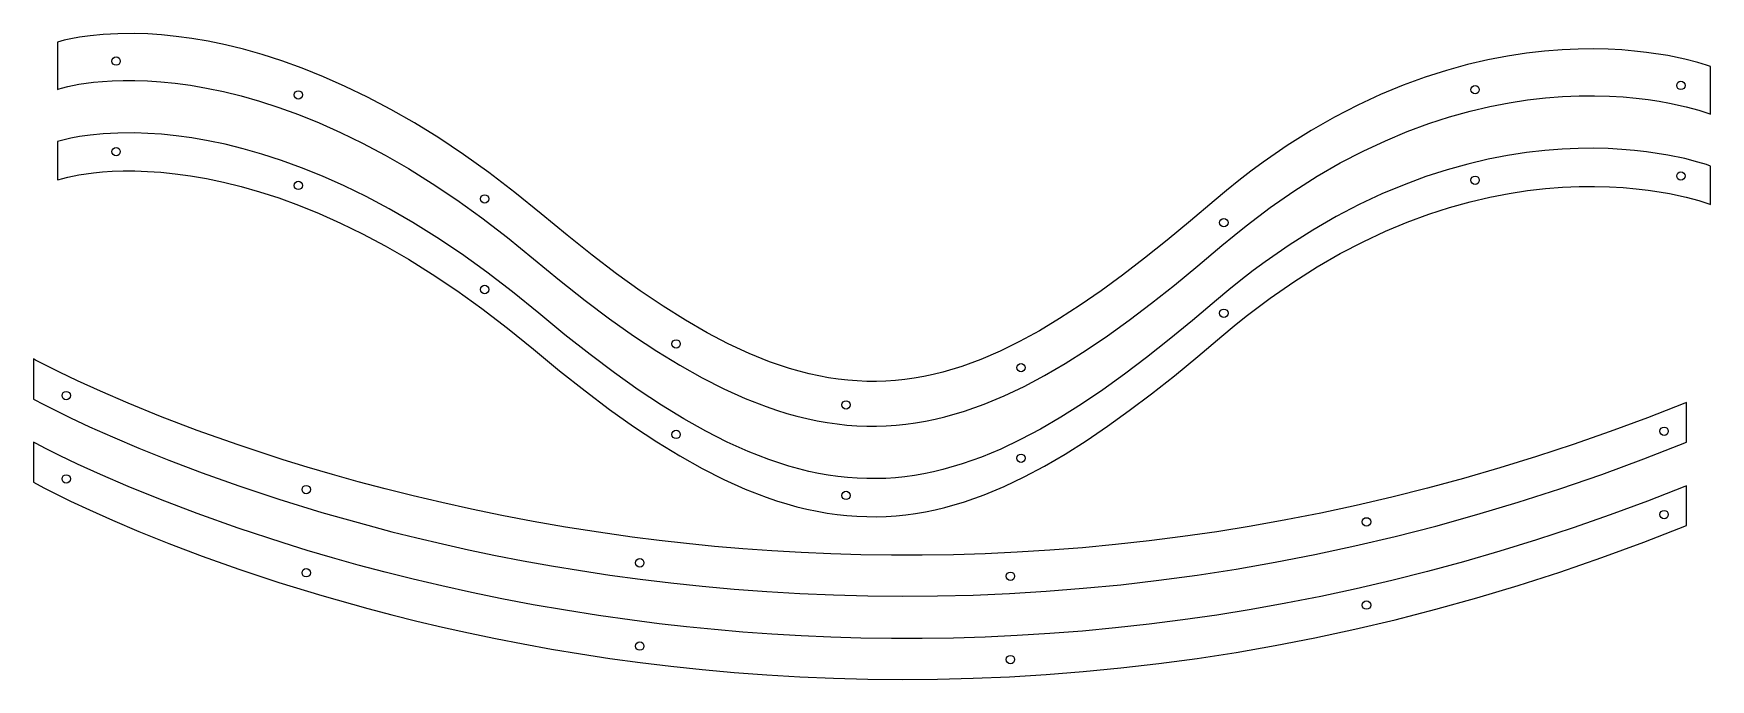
# Model space of a CAD drawing. Extents: x 123 to 1748, y 0 to 650.
# Drawn here: x 123 to 924, y 67 to 375 of the extents above; entities that cross this region are included whole.
import ezdxf

# ---------------------------------------------------------------- set-up
doc = ezdxf.new("R2010")
doc.units = 0

msp = doc.modelspace()

# ---------------------------------------------------------------- linework, layer by layer
at = {"layer": 'Calque 1'}
for p, q in [((137.478745, 372.168737), (134.3519, 371.30669)), ((134.3519, 371.30669), (134.352, 348.707)), ((140.619491, 372.87023), (137.478745, 372.168737)), ((144.783138, 373.62879), (140.619491, 372.87023)), ((149.948198, 374.351981), (144.783138, 373.62879)), ((156.093186, 374.94737), (149.948198, 374.351981)), ((163.196615, 375.322521), (156.093186, 374.94737)), ((171.237, 375.385), (163.196615, 375.322521)), ((171.2372, 375.38457), (171.237, 375.385)), ((177.42688, 375.18884), (171.2372, 375.38457)), ((184.039288, 374.754915), (177.42688, 375.18884)), ((191.063652, 374.049805), (184.039288, 374.754915)), ((198.4892, 373.04052), (191.063652, 374.049805)), ((206.319777, 371.69503), (198.4892, 373.04052)), ((214.557685, 369.981729), (206.319777, 371.69503)), ((223.19006, 367.868277), (214.557685, 369.981729)), ((160.31933, 362.2385), (160.476429, 363.017209)), ((160.476581, 361.459948), (160.31933, 362.2385)), ((160.476429, 363.017209), (160.905119, 363.653105)), ((160.905306, 360.824223), (160.476581, 361.459948)), ((160.905119, 363.653105), (161.541017, 364.081798)), ((161.541146, 360.395666), (160.905306, 360.824223)), ((161.541017, 364.081798), (162.31974, 364.2389)), ((162.31974, 364.2389), (163.098287, 364.081649)), ((162.31974, 364.2389), (162.31974, 364.2389)), ((163.733821, 360.82441), (163.098157, 360.395817)), ((163.098287, 364.081649), (163.734012, 363.652925)), ((164.162413, 361.460077), (163.733821, 360.82441)), ((163.734012, 363.652925), (164.162569, 363.017088)), ((164.31961, 362.2385), (164.162413, 361.460077)), ((164.162569, 363.017088), (164.31961, 362.2385)), ((232.204041, 365.322339), (223.19006, 367.868277)), ((241.586765, 362.311576), (232.204041, 365.322339)), ((251.32537, 358.803652), (241.586765, 362.311576)), ((817.905339, 362.824886), (808.196962, 360.563056)), ((827.307122, 364.63078), (817.905339, 362.824886)), ((836.381139, 366.015865), (827.307122, 364.63078)), ((845.106222, 367.015269), (836.381139, 366.015865)), ((853.4612, 367.66412), (845.106222, 367.015269)), ((861.153846, 367.992748), (853.4612, 367.66412)), ((868.480486, 368.063701), (861.153846, 367.992748)), ((875.426351, 367.908403), (868.480486, 368.063701)), ((881.976673, 367.558281), (875.426351, 367.908403)), ((888.116681, 367.044757), (881.976673, 367.558281)), ((893.831605, 366.399258), (888.116681, 367.044757)), ((903.927127, 364.838029), (893.831605, 366.399258)), ((912.145084, 363.125991), (903.927127, 364.838029)), ((918.367318, 361.514542), (912.145084, 363.125991)), ((922.475676, 360.25508), (918.367318, 361.514542)), ((155.784422, 352.53938), (160.487778, 352.842446)), ((160.487778, 352.842446), (165.642009, 353.009591)), ((162.31974, 360.23862), (161.541146, 360.395666)), ((163.098157, 360.395817), (162.31974, 360.23862)), ((165.642009, 353.009591), (171.238686, 353.008822)), ((171.238686, 353.008822), (177.269379, 352.808145)), ((177.269379, 352.808145), (183.72566, 352.375568)), ((261.406994, 354.766229), (251.32537, 358.803652)), ((271.818775, 350.16697), (261.406994, 354.766229)), ((787.945103, 354.531073), (777.443962, 350.690665)), ((798.20316, 357.810161), (787.945103, 354.531073)), ((808.196962, 360.563056), (798.20316, 357.810161)), ((924.352, 359.599), (922.475676, 360.25508)), ((924.3515, 336.95108), (924.352, 359.599)), ((134.352, 348.707), (135.13437, 348.97417)), ((135.13437, 348.97417), (136.193461, 349.299531)), ((136.193461, 349.299531), (139.325779, 350.104983)), ((139.325779, 350.104983), (144.463893, 351.134582)), ((144.463893, 351.134582), (151.54037, 352.132385)), ((151.54037, 352.132385), (155.784422, 352.53938)), ((183.72566, 352.375568), (190.5991, 351.679097)), ((190.5991, 351.679097), (197.88127, 350.68674)), ((197.88127, 350.68674), (205.561265, 349.365511)), ((205.561265, 349.365511), (213.627341, 347.682055)), ((213.627341, 347.682055), (222.07009, 345.603738)), ((222.07009, 345.603738), (230.880103, 343.097923)), ((247.41359, 346.07516), (247.570789, 346.853707)), ((247.570789, 345.296608), (247.41359, 346.07516)), ((247.570789, 346.853707), (247.999475, 347.489432)), ((247.999475, 344.660882), (247.570789, 345.296608)), ((247.999475, 347.489432), (248.635281, 347.917989)), ((248.635281, 344.232326), (247.999475, 344.660882)), ((248.635281, 347.917989), (249.41384, 348.07503)), ((249.41384, 348.07503), (250.192353, 347.917837)), ((249.41384, 348.07503), (249.41384, 348.07503)), ((250.192353, 347.917837), (250.828066, 347.489245)), ((250.828066, 344.66107), (250.192353, 344.232477)), ((250.828066, 347.489245), (251.256662, 346.853578)), ((251.256662, 345.296738), (250.828066, 344.66107)), ((251.256662, 346.853578), (251.41382, 346.07516)), ((251.41382, 346.07516), (251.256662, 345.296738)), ((282.54785, 344.973537), (271.818775, 350.16697)), ((293.581358, 339.153594), (282.54785, 344.973537)), ((766.720907, 346.253809), (755.797107, 341.185376)), ((777.443962, 350.690665), (766.720907, 346.253809)), ((809.83386, 348.57269), (809.991018, 349.351111)), ((809.990904, 347.794093), (809.83386, 348.57269)), ((810.419512, 347.158249), (809.990904, 347.794093)), ((809.991018, 349.351111), (810.419614, 349.986784)), ((811.055289, 346.729522), (810.419512, 347.158249)), ((810.419614, 349.986784), (811.055327, 350.41538)), ((811.83384, 346.57228), (811.055289, 346.729522)), ((811.055327, 350.41538), (811.83384, 350.57257)), ((811.83384, 350.57257), (812.612202, 350.415371)), ((811.83384, 350.57257), (811.83384, 350.57257)), ((812.612312, 346.729531), (811.83384, 346.57228)), ((812.612202, 350.415371), (813.247839, 349.986776)), ((813.247936, 347.158256), (812.612312, 346.729531)), ((813.247839, 349.986776), (813.676406, 349.351108)), ((813.676442, 347.794096), (813.247936, 347.158256)), ((813.676406, 349.351108), (813.83356, 348.57269)), ((813.83356, 348.57269), (813.676442, 347.794096)), ((845.50008, 344.633672), (853.69827, 345.27044)), ((853.69827, 345.27044), (861.532649, 345.599252)), ((861.532649, 345.599252), (868.984046, 345.655186)), ((868.984046, 345.655186), (876.035564, 345.472968)), ((876.035564, 345.472968), (882.670304, 345.087323)), ((882.670304, 345.087323), (888.87137, 344.532975)), ((908.24502, 350.61493), (908.402174, 351.393347)), ((908.402174, 349.836507), (908.24502, 350.61493)), ((908.402174, 351.393347), (908.830741, 352.029011)), ((908.830741, 349.20084), (908.402174, 349.836507)), ((908.830741, 352.029011), (909.466377, 352.457603)), ((909.466378, 348.772247), (908.830741, 349.20084)), ((909.466377, 352.457603), (910.24474, 352.6148)), ((910.24474, 348.61505), (909.466378, 348.772247)), ((910.24474, 352.6148), (911.023253, 352.457603)), ((910.24474, 352.6148), (910.24474, 352.6148)), ((911.023254, 348.772247), (910.24474, 348.61505)), ((911.023253, 352.457603), (911.658966, 352.029011)), ((911.658967, 349.20084), (911.023254, 348.772247)), ((911.658966, 352.029011), (912.087562, 351.393347)), ((912.087562, 349.836507), (911.658967, 349.20084)), ((912.087562, 351.393347), (912.24472, 350.61493)), ((912.24472, 350.61493), (912.087562, 349.836507)), ((230.880103, 343.097923), (240.047972, 340.131975)), ((240.047972, 340.131975), (249.564289, 336.673258)), ((249.41384, 344.07528), (248.635281, 344.232326)), ((250.192353, 344.232477), (249.41384, 344.07528)), ((249.564289, 336.673258), (259.419645, 332.689137)), ((304.906436, 332.674803), (293.581358, 339.153594)), ((755.797107, 341.185376), (744.693733, 335.45024)), ((799.68709, 335.592376), (809.434857, 338.299272)), ((809.434857, 338.299272), (818.90737, 340.521557)), ((818.90737, 340.521557), (828.087299, 342.294523)), ((828.087299, 342.294523), (836.957312, 343.653464)), ((836.957312, 343.653464), (845.50008, 344.633672)), ((888.87137, 344.532975), (894.621864, 343.844651)), ((894.621864, 343.844651), (899.904888, 343.057074)), ((899.904888, 343.057074), (904.703545, 342.204971)), ((904.703545, 342.204971), (912.780166, 340.446085)), ((912.780166, 340.446085), (918.716548, 338.845794)), ((918.716548, 338.845794), (923.62787, 337.2322)), ((923.62787, 337.2322), (924.3515, 336.95108)), ((259.419645, 332.689137), (269.604632, 328.146975)), ((316.510222, 325.504826), (304.906436, 332.674803)), ((733.431955, 329.013271), (722.032942, 321.839343)), ((744.693733, 335.45024), (733.431955, 329.013271)), ((779.43512, 328.583578), (789.681401, 332.365575)), ((789.681401, 332.365575), (799.68709, 335.592376)), ((137.478745, 324.675732), (134.3519, 323.81369)), ((134.3519, 323.81369), (134.352, 305.447)), ((140.619491, 325.377223), (137.478745, 324.675732)), ((144.783138, 326.135783), (140.619491, 325.377223)), ((149.948198, 326.858974), (144.783138, 326.135783)), ((156.093186, 327.454364), (149.948198, 326.858974)), ((163.196615, 327.829518), (156.093186, 327.454364)), ((160.905119, 320.39344), (161.541017, 320.822137)), ((161.541017, 320.822137), (162.31974, 320.97924)), ((162.31974, 320.97924), (163.098287, 320.821989)), ((162.31974, 320.97924), (162.31974, 320.97924)), ((163.098287, 320.821989), (163.734012, 320.393264)), ((171.237, 327.892), (163.196615, 327.829518)), ((171.2372, 327.89158), (171.237, 327.892)), ((177.42688, 327.69585), (171.2372, 327.89158)), ((184.039288, 327.261925), (177.42688, 327.69585)), ((191.063652, 326.556815), (184.039288, 327.261925)), ((198.4892, 325.54753), (191.063652, 326.556815)), ((206.30806, 324.202042), (198.4892, 325.54753)), ((214.512511, 322.488743), (206.30806, 324.202042)), ((223.092794, 320.375296), (214.512511, 322.488743)), ((269.604632, 328.146975), (280.109843, 323.014137)), ((280.109843, 323.014137), (290.925869, 317.257987)), ((328.379853, 317.611327), (316.510222, 325.504826)), ((722.032942, 321.839343), (710.517865, 313.893327)), ((758.290106, 319.212818), (768.965578, 324.211089)), ((768.965578, 324.211089), (779.43512, 328.583578)), ((160.31933, 318.97883), (160.476429, 319.757541)), ((160.476581, 318.200278), (160.31933, 318.97883)), ((160.476429, 319.757541), (160.905119, 320.39344)), ((160.905306, 317.564552), (160.476581, 318.200278)), ((161.541146, 317.135996), (160.905306, 317.564552)), ((162.31974, 316.97895), (161.541146, 317.135996)), ((163.098157, 317.136147), (162.31974, 316.97895)), ((163.733821, 317.56474), (163.098157, 317.136147)), ((164.162413, 318.200408), (163.733821, 317.56474)), ((163.734012, 320.393264), (164.162569, 319.757424)), ((164.31961, 318.97883), (164.162413, 318.200408)), ((164.162569, 319.757424), (164.31961, 318.97883)), ((232.03915, 317.829363), (223.092794, 320.375296)), ((241.341822, 314.818606), (232.03915, 317.829363)), ((250.991052, 311.310688), (241.341822, 314.818606)), ((290.925869, 317.257987), (302.043301, 310.84589)), ((340.502468, 308.961968), (328.379853, 317.611327)), ((710.517865, 313.893327), (704.723419, 309.619808)), ((736.390695, 307.197754), (747.426035, 313.55347)), ((747.426035, 313.55347), (758.290106, 319.212818)), ((808.442549, 313.070066), (798.538181, 310.317171)), ((818.070792, 315.331896), (808.442549, 313.070066)), ((827.404845, 317.13779), (818.070792, 315.331896)), ((836.426641, 318.522875), (827.404845, 317.13779)), ((845.118115, 319.522279), (836.426641, 318.522875)), ((853.4612, 320.17113), (845.118115, 319.522279)), ((861.153846, 320.499756), (853.4612, 320.17113)), ((868.480486, 320.570707), (861.153846, 320.499756)), ((875.426351, 320.415409), (868.480486, 320.570707)), ((881.976673, 320.065285), (875.426351, 320.415409)), ((888.116681, 319.551761), (881.976673, 320.065285)), ((893.831605, 318.90626), (888.116681, 319.551761)), ((903.927127, 317.34503), (893.831605, 318.90626)), ((912.145084, 315.632992), (903.927127, 317.34503)), ((918.367318, 314.021542), (912.145084, 315.632992)), ((922.475676, 312.76208), (918.367318, 314.021542)), ((924.352, 312.106), (922.475676, 312.76208)), ((134.352, 305.447), (135.13437, 305.71418)), ((135.13437, 305.71418), (136.193461, 306.039541)), ((136.193461, 306.039541), (139.325779, 306.844993)), ((139.325779, 306.844993), (144.463893, 307.874592)), ((144.463893, 307.874592), (151.54037, 308.872394)), ((151.54037, 308.872394), (155.784422, 309.279388)), ((155.784422, 309.279388), (160.487778, 309.582454)), ((160.487778, 309.582454), (165.642009, 309.749598)), ((165.642009, 309.749598), (171.238686, 309.748828)), ((171.238686, 309.748828), (177.269379, 309.54815)), ((177.269379, 309.54815), (183.72566, 309.115571)), ((183.72566, 309.115571), (190.5991, 308.419099)), ((190.5991, 308.419099), (197.88127, 307.42674)), ((197.88127, 307.42674), (205.561265, 306.105509)), ((205.561265, 306.105509), (213.627341, 304.422051)), ((247.999475, 304.229767), (248.635281, 304.658324)), ((248.635281, 304.658324), (249.41384, 304.81537)), ((249.41384, 304.81537), (250.192353, 304.658173)), ((249.41384, 304.81537), (249.41384, 304.81537)), ((250.192353, 304.658173), (250.828066, 304.22958)), ((260.97708, 307.273271), (250.991052, 311.310688)), ((271.29015, 302.674017), (260.97708, 307.273271)), ((302.043301, 310.84589), (313.452731, 303.745209)), ((352.865205, 299.524411), (340.502468, 308.961968)), ((698.907895, 305.140095), (693.07394, 300.449796)), ((704.723419, 309.619808), (698.907895, 305.140095)), ((725.201418, 300.110376), (736.390695, 307.197754)), ((788.375756, 307.038083), (777.973337, 303.197675)), ((798.538181, 310.317171), (788.375756, 307.038083)), ((809.83386, 305.31302), (809.991018, 306.091447)), ((809.990904, 304.534423), (809.83386, 305.31302)), ((809.991018, 306.091447), (810.419614, 306.727121)), ((810.419614, 306.727121), (811.055327, 307.155715)), ((811.055327, 307.155715), (811.83384, 307.3129)), ((811.83384, 307.3129), (812.612202, 307.155703)), ((811.83384, 307.3129), (811.83384, 307.3129)), ((812.612202, 307.155703), (813.247839, 306.72711)), ((813.247839, 306.72711), (813.676406, 306.091443)), ((813.676406, 306.091443), (813.83356, 305.31302)), ((813.83356, 305.31302), (813.676442, 304.534426)), ((908.24502, 307.35526), (908.402174, 308.133678)), ((908.402174, 306.576837), (908.24502, 307.35526)), ((908.402174, 308.133678), (908.830741, 308.769346)), ((908.830741, 305.94117), (908.402174, 306.576837)), ((908.830741, 308.769346), (909.466377, 309.197941)), ((909.466378, 305.512577), (908.830741, 305.94117)), ((909.466377, 309.197941), (910.24474, 309.35514)), ((910.24474, 305.35538), (909.466378, 305.512577)), ((910.24474, 309.35514), (911.023253, 309.197941)), ((910.24474, 309.35514), (910.24474, 309.35514)), ((911.023254, 305.512577), (910.24474, 305.35538)), ((911.023253, 309.197941), (911.658966, 308.769346)), ((911.658967, 305.94117), (911.023254, 305.512577)), ((911.658966, 308.769346), (912.087562, 308.133678)), ((912.087562, 306.576837), (911.658967, 305.94117)), ((912.087562, 308.133678), (912.24472, 307.35526)), ((912.24472, 307.35526), (912.087562, 306.576837)), ((924.3515, 293.69114), (924.352, 312.106)), ((213.627341, 304.422051), (222.07009, 302.343729)), ((222.07009, 302.343729), (230.880103, 299.837909)), ((230.880103, 299.837909), (240.047972, 296.871955)), ((240.047972, 296.871955), (249.564289, 293.413232)), ((247.41359, 302.81549), (247.570789, 303.594042)), ((247.570789, 302.036938), (247.41359, 302.81549)), ((247.570789, 303.594042), (247.999475, 304.229767)), ((247.999475, 301.401213), (247.570789, 302.036938)), ((248.635281, 300.972656), (247.999475, 301.401213)), ((249.41384, 300.81561), (248.635281, 300.972656)), ((250.192353, 300.972807), (249.41384, 300.81561)), ((250.828066, 301.4014), (250.192353, 300.972807)), ((250.828066, 304.22958), (251.256662, 303.593913)), ((251.256662, 302.037067), (250.828066, 301.4014)), ((251.256662, 303.593913), (251.41382, 302.81549)), ((251.41382, 302.81549), (251.256662, 302.037067)), ((281.920503, 297.480589), (271.29015, 302.674017)), ((292.85838, 291.660648), (281.920503, 297.480589)), ((313.452731, 303.745209), (325.144751, 295.92331)), ((336.47566, 296.37745), (336.632855, 297.155872)), ((336.632855, 297.155872), (337.061511, 297.79154)), ((337.061511, 297.79154), (337.697237, 298.220132)), ((337.697237, 298.220132), (338.47564, 298.37733)), ((338.47564, 298.37733), (339.254199, 298.220284)), ((338.47564, 298.37733), (338.47564, 298.37733)), ((339.254199, 298.220284), (339.890034, 297.791727)), ((339.890034, 297.791727), (340.318799, 297.156002)), ((340.318799, 297.156002), (340.47615, 296.37745)), ((365.4552, 289.26632), (352.865205, 299.524411)), ((693.07394, 300.449796), (687.2242, 295.54452)), ((713.875534, 292.256043), (725.201418, 300.110376)), ((767.348993, 298.760819), (756.520789, 293.692386)), ((777.973337, 303.197675), (767.348993, 298.760819)), ((809.434857, 295.039305), (818.90737, 297.261599)), ((810.419512, 303.89858), (809.990904, 304.534423)), ((811.055289, 303.469857), (810.419512, 303.89858)), ((811.83384, 303.31262), (811.055289, 303.469857)), ((812.612312, 303.469865), (811.83384, 303.31262)), ((813.247936, 303.898587), (812.612312, 303.469865)), ((813.676442, 304.534426), (813.247936, 303.898587)), ((818.90737, 297.261599), (828.087299, 299.034577)), ((828.087299, 299.034577), (836.957312, 300.393531)), ((836.957312, 300.393531), (845.50008, 301.373754)), ((845.50008, 301.373754), (853.69827, 302.01054)), ((853.69827, 302.01054), (861.532649, 302.33935)), ((861.532649, 302.33935), (868.984046, 302.395282)), ((868.984046, 302.395282), (876.035564, 302.213061)), ((876.035564, 302.213061), (882.670304, 301.827412)), ((882.670304, 301.827412), (888.87137, 301.273061)), ((888.87137, 301.273061), (894.621864, 300.584734)), ((894.621864, 300.584734), (899.904888, 299.797154)), ((899.904888, 299.797154), (904.703545, 298.945047)), ((904.703545, 298.945047), (912.780166, 297.186155)), ((912.780166, 297.186155), (918.716548, 295.585859)), ((249.564289, 293.413232), (259.419645, 289.429105)), ((259.419645, 289.429105), (269.604632, 284.886937)), ((304.094023, 285.181857), (292.85838, 291.660648)), ((325.144751, 295.92331), (337.109953, 287.347556)), ((336.632965, 295.599033), (336.47566, 296.37745)), ((337.061609, 294.963369), (336.632965, 295.599033)), ((337.697274, 294.534777), (337.061609, 294.963369)), ((338.47564, 294.37758), (337.697274, 294.534777)), ((339.254235, 294.534625), (338.47564, 294.37758)), ((339.890131, 294.963181), (339.254235, 294.534625)), ((340.318909, 295.598904), (339.890131, 294.963181)), ((340.47615, 296.37745), (340.318909, 295.598904)), ((377.869018, 279.011698), (365.4552, 289.26632)), ((687.2242, 295.54452), (675.769048, 285.849309)), ((702.430374, 283.599462), (713.875534, 292.256043)), ((756.520789, 293.692386), (745.50679, 287.95725)), ((779.43512, 285.32359), (789.681401, 289.105593)), ((789.681401, 289.105593), (799.68709, 292.332401)), ((799.68709, 292.332401), (809.434857, 295.039305)), ((918.716548, 295.585859), (923.62787, 293.97226)), ((923.62787, 293.97226), (924.3515, 293.69114)), ((269.604632, 284.886937), (280.109843, 279.754096)), ((315.617675, 278.011878), (304.094023, 285.181857)), ((337.109953, 287.347556), (349.338929, 277.985311)), ((675.769048, 285.849309), (664.6533, 276.689085)), ((689.77166, 285.06035), (689.928818, 285.838768)), ((689.928709, 284.281756), (689.77166, 285.06035)), ((690.357316, 283.645916), (689.928709, 284.281756)), ((689.928818, 285.838768), (690.357414, 286.474436)), ((690.993091, 283.217191), (690.357316, 283.645916)), ((690.357414, 286.474436), (690.993127, 286.903031)), ((691.77164, 283.05994), (690.993091, 283.217191)), ((690.993127, 286.903031), (691.77164, 287.06023)), ((691.77164, 287.06023), (692.550199, 286.903184)), ((691.77164, 287.06023), (691.77164, 287.06023)), ((692.550309, 283.217039), (691.77164, 283.05994)), ((692.550199, 286.903184), (693.186005, 286.474627)), ((693.186103, 283.645729), (692.550309, 283.217039)), ((693.186005, 286.474627), (693.614691, 285.838902)), ((693.614728, 284.281627), (693.186103, 283.645729)), ((693.614691, 285.838902), (693.77189, 285.06035)), ((693.77189, 285.06035), (693.614728, 284.281627)), ((696.668482, 278.959299), (702.430374, 283.599462)), ((734.325064, 281.520281), (722.993676, 274.346353)), ((745.50679, 287.95725), (734.325064, 281.520281)), ((758.290106, 275.952823), (768.965578, 280.951098)), ((768.965578, 280.951098), (779.43512, 285.32359)), ((280.109843, 279.754096), (290.925869, 273.997943)), ((290.925869, 273.997943), (302.043301, 267.585846)), ((327.419577, 270.118374), (315.617675, 278.011878)), ((349.338929, 277.985311), (361.82227, 267.80394)), ((389.879254, 269.477295), (377.869018, 279.011698)), ((664.6533, 276.689085), (653.8512, 268.072296)), ((679.371425, 264.382789), (690.88327, 274.10534)), ((690.88327, 274.10534), (696.668482, 278.959299)), ((722.993676, 274.346353), (711.530692, 266.400337)), ((747.426035, 270.293474), (758.290106, 275.952823)), ((302.043301, 267.585846), (313.452731, 260.485167)), ((339.48997, 261.469006), (327.419577, 270.118374)), ((361.82227, 267.80394), (374.313821, 257.50701)), ((401.511982, 260.659062), (389.879254, 269.477295)), ((653.8512, 268.072296), (643.336997, 260.00739)), ((711.530692, 266.400337), (705.755497, 262.126818)), ((736.390695, 263.937756), (747.426035, 270.293474)), ((313.452731, 260.485167), (325.144751, 252.663273)), ((351.819097, 252.031438), (339.48997, 261.469006)), ((374.313821, 257.50701), (386.438899, 247.942507)), ((412.793278, 252.552948), (401.511982, 260.659062)), ((643.336997, 260.00739), (633.084936, 252.502817)), ((668.165162, 255.206281), (679.371425, 264.382789)), ((699.954178, 257.647105), (694.128993, 252.956806)), ((705.755497, 262.126818), (699.954178, 257.647105)), ((713.875534, 248.996043), (725.201418, 256.850376)), ((725.201418, 256.850376), (736.390695, 263.937756)), ((325.144751, 252.663273), (337.109953, 244.087527)), ((336.47566, 253.1178), (336.632855, 253.896217)), ((336.632965, 252.339378), (336.47566, 253.1178)), ((336.632855, 253.896217), (337.061511, 254.531881)), ((337.061609, 251.70371), (336.632965, 252.339378)), ((337.061511, 254.531881), (337.697237, 254.960473)), ((337.697274, 251.275118), (337.061609, 251.70371)), ((337.697237, 254.960473), (338.47564, 255.11767)), ((338.47564, 251.11792), (337.697274, 251.275118)), ((338.47564, 255.11767), (339.254199, 254.960625)), ((338.47564, 255.11767), (338.47564, 255.11767)), ((339.254235, 251.274966), (338.47564, 251.11792)), ((339.254199, 254.960625), (339.890034, 254.532069)), ((339.890131, 251.703523), (339.254235, 251.274966)), ((339.890034, 254.532069), (340.318799, 253.896346)), ((340.318909, 252.339248), (339.890131, 251.703523)), ((340.318799, 253.896346), (340.47615, 253.1178)), ((340.47615, 253.1178), (340.318909, 252.339248)), ((364.3972, 241.77333), (351.819097, 252.031438)), ((423.749216, 245.154904), (412.793278, 252.552948)), ((633.084936, 252.502817), (623.069264, 245.567026)), ((657.241417, 246.582859), (668.165162, 255.206281)), ((694.128993, 252.956806), (688.2822, 248.05153)), ((702.430374, 240.339462), (713.875534, 248.996043)), ((337.109953, 244.087527), (349.338929, 234.725294)), ((376.82285, 231.530593), (364.3972, 241.77333)), ((386.438899, 247.942507), (398.220249, 239.105197)), ((434.40587, 238.46088), (423.749216, 245.154904)), ((623.069264, 245.567026), (613.264229, 239.208465)), ((646.577125, 238.519564), (657.241417, 246.582859)), ((688.2822, 248.05153), (676.815156, 238.368206)), ((689.77166, 241.8007), (689.928818, 242.579117)), ((689.928709, 241.022106), (689.77166, 241.8007)), ((690.357316, 240.386266), (689.928709, 241.022106)), ((689.928818, 242.579117), (690.357414, 243.214781)), ((690.357414, 243.214781), (690.993127, 243.643373)), ((690.993127, 243.643373), (691.77164, 243.80057)), ((691.77164, 243.80057), (692.550199, 243.643525)), ((691.77164, 243.80057), (691.77164, 243.80057)), ((692.550199, 243.643525), (693.186005, 243.214969)), ((693.186005, 243.214969), (693.614691, 242.579246)), ((693.614728, 241.021977), (693.186103, 240.386079)), ((693.614691, 242.579246), (693.77189, 241.8007)), ((693.77189, 241.8007), (693.614728, 241.021977)), ((349.338929, 234.725294), (361.82227, 224.54394)), ((398.220249, 239.105197), (409.680615, 230.989846)), ((444.789315, 232.466826), (434.40587, 238.46088)), ((454.925625, 227.168694), (444.789315, 232.466826)), ((603.644075, 233.435582), (594.18305, 228.256828)), ((613.264229, 239.208465), (603.644075, 233.435582)), ((636.14922, 231.02344), (646.577125, 238.519564)), ((676.815156, 238.368206), (665.665798, 229.241573)), ((690.993091, 239.957541), (690.357316, 240.386266)), ((690.88327, 230.84534), (696.668482, 235.699299)), ((691.77164, 239.80029), (690.993091, 239.957541)), ((692.550309, 239.957389), (691.77164, 239.80029)), ((693.186103, 240.386079), (692.550309, 239.957389)), ((696.668482, 235.699299), (702.430374, 240.339462)), ((361.82227, 224.54394), (374.313821, 214.24701)), ((388.866628, 222.029779), (376.82285, 231.530593)), ((409.680615, 230.989846), (420.842742, 223.591221)), ((427.99765, 227.14605), (428.154808, 227.924472)), ((428.154808, 226.367633), (427.99765, 227.14605)), ((428.154808, 227.924472), (428.583405, 228.56014)), ((428.583405, 225.731969), (428.154808, 226.367633)), ((428.583405, 228.56014), (429.219122, 228.988733)), ((429.219122, 225.303377), (428.583405, 225.731969)), ((429.219122, 228.988733), (429.99764, 229.14593)), ((429.99764, 225.14618), (429.219122, 225.303377)), ((429.99764, 229.14593), (430.776002, 228.988733)), ((429.99764, 229.14593), (429.99764, 229.14593)), ((430.776002, 225.303377), (429.99764, 225.14618)), ((430.776002, 228.988733), (431.411639, 228.56014)), ((431.411639, 225.731969), (430.776002, 225.303377)), ((431.411639, 228.56014), (431.840206, 227.924472)), ((431.840206, 226.367633), (431.411639, 225.731969)), ((431.840206, 227.924472), (431.99736, 227.14605)), ((431.99736, 227.14605), (431.840206, 226.367633)), ((464.840875, 222.562432), (454.925625, 227.168694)), ((594.18305, 228.256828), (584.855401, 223.68065)), ((625.934638, 224.101528), (636.14922, 231.02344)), ((665.665798, 229.241573), (654.811477, 220.67698)), ((679.371425, 221.122789), (690.88327, 230.84534)), ((122.867, 219.995), (122.867, 200.805)), ((123.862803, 219.42327), (122.867, 219.995)), ((128.971164, 216.741522), (123.862803, 219.42327)), ((135.251536, 213.608052), (128.971164, 216.741522)), ((400.551508, 213.263738), (388.866628, 222.029779)), ((420.842742, 223.591221), (431.729374, 216.904088)), ((431.729374, 216.904088), (442.363256, 210.923214)), ((474.561139, 218.643992), (464.840875, 222.562432)), ((484.112493, 215.409324), (474.561139, 218.643992)), ((575.635374, 219.715497), (566.497216, 216.369818)), ((584.855401, 223.68065), (575.635374, 219.715497)), ((592.83639, 215.79175), (592.99359, 216.570302)), ((592.99359, 216.570302), (593.422279, 217.206028)), ((593.422279, 217.206028), (594.058085, 217.634584)), ((594.058085, 217.634584), (594.83664, 217.79163)), ((594.83664, 217.79163), (595.615116, 217.634433)), ((594.83664, 217.79163), (594.83664, 217.79163)), ((595.615116, 217.634433), (596.250769, 217.20584)), ((596.250769, 217.20584), (596.679352, 216.570173)), ((596.679352, 216.570173), (596.83662, 215.79175)), ((606.053183, 212.008512), (615.910314, 217.760872)), ((615.910314, 217.760872), (625.934638, 224.101528)), ((654.811477, 220.67698), (644.229544, 212.679774)), ((668.165162, 211.946281), (679.371425, 221.122789)), ((143.922631, 209.473931), (135.251536, 213.608052)), ((154.914396, 204.484969), (143.922631, 209.473931)), ((374.313821, 214.24701), (386.438899, 204.682507)), ((411.900464, 205.225318), (400.551508, 213.263738)), ((442.363256, 210.923214), (452.767133, 205.643365)), ((488.832976, 214.047139), (484.112493, 215.409324)), ((493.521009, 212.854378), (488.832976, 214.047139)), ((498.179852, 211.830535), (493.521009, 212.854378)), ((502.812764, 210.975104), (498.179852, 211.830535)), ((507.423004, 210.287579), (502.812764, 210.975104)), ((512.013831, 209.767453), (507.423004, 210.287579)), ((516.588505, 209.41422), (512.013831, 209.767453)), ((521.150285, 209.227375), (516.588505, 209.41422)), ((525.70243, 209.20641), (521.150285, 209.227375)), ((530.2482, 209.35082), (525.70243, 209.20641)), ((534.786562, 209.660281), (530.2482, 209.35082)), ((539.316418, 210.134115), (534.786562, 209.660281)), ((543.840988, 210.771266), (539.316418, 210.134115)), ((548.363491, 211.570678), (543.840988, 210.771266)), ((552.887146, 212.531296), (548.363491, 211.570678)), ((557.415172, 213.652063), (552.887146, 212.531296)), ((566.497216, 216.369818), (557.415172, 213.652063)), ((592.99359, 215.013198), (592.83639, 215.79175)), ((593.422279, 214.377473), (592.99359, 215.013198)), ((594.058085, 213.948916), (593.422279, 214.377473)), ((594.83664, 213.79187), (594.058085, 213.948916)), ((595.615153, 213.949069), (594.83664, 213.79187)), ((596.250866, 214.377664), (595.615153, 213.949069)), ((596.679462, 215.013332), (596.250866, 214.377664)), ((596.340179, 206.851493), (606.053183, 212.008512)), ((596.83662, 215.79175), (596.679462, 215.013332)), ((644.229544, 212.679774), (633.897349, 205.255303)), ((657.241417, 203.322859), (668.165162, 211.946281)), ((122.867, 200.805), (127.85753, 198.138002)), ((136.51782, 202.43689), (136.674857, 203.215484)), ((136.67501, 201.658473), (136.51782, 202.43689)), ((136.674857, 203.215484), (137.103415, 203.851324)), ((137.103606, 201.022809), (136.67501, 201.658473)), ((137.103415, 203.851324), (137.739145, 204.280049)), ((137.739279, 200.594217), (137.103606, 201.022809)), ((137.739145, 204.280049), (138.5177, 204.4373)), ((138.5177, 200.43702), (137.739279, 200.594217)), ((138.5177, 204.4373), (139.296252, 204.280049)), ((138.5177, 204.4373), (138.5177, 204.4373)), ((139.296122, 200.594217), (138.5177, 200.43702)), ((139.93179, 201.022809), (139.296122, 200.594217)), ((139.296252, 204.280049), (139.931977, 203.851324)), ((140.360383, 201.658473), (139.93179, 201.022809)), ((139.931977, 203.851324), (140.360534, 203.215484)), ((140.51758, 202.43689), (140.360383, 201.658473)), ((140.360534, 203.215484), (140.51758, 202.43689)), ((168.156778, 198.786975), (154.914396, 204.484969)), ((386.438899, 204.682507), (398.220249, 195.845197)), ((422.936469, 197.907371), (411.900464, 205.225318)), ((452.767133, 205.643365), (462.963747, 201.059307)), ((462.963747, 201.059307), (472.975845, 197.165807)), ((577.254295, 198.351645), (586.748238, 202.296857)), ((586.748238, 202.296857), (596.340179, 206.851493)), ((633.897349, 205.255303), (623.792243, 198.408915)), ((646.577125, 195.259564), (657.241417, 203.322859)), ((127.85753, 198.138002), (140.542275, 191.838719)), ((183.579723, 192.52576), (168.156778, 198.786975)), ((201.113178, 185.847133), (183.579723, 192.52576)), ((398.220249, 195.845197), (409.680615, 187.729846)), ((433.682496, 191.302745), (422.936469, 197.907371)), ((472.975845, 197.165807), (477.919808, 195.476381)), ((477.919808, 195.476381), (482.826171, 193.957631)), ((482.826171, 193.957631), (487.697777, 192.608905)), ((487.697777, 192.608905), (492.537468, 191.429546)), ((509.18712, 198.00322), (509.344238, 198.781814)), ((509.344274, 197.224803), (509.18712, 198.00322)), ((509.344238, 198.781814), (509.772744, 199.417654)), ((509.772841, 196.589139), (509.344274, 197.224803)), ((509.772744, 199.417654), (510.408368, 199.846379)), ((510.408478, 196.160547), (509.772841, 196.589139)), ((510.408368, 199.846379), (511.18684, 200.00363)), ((511.18684, 196.00335), (510.408478, 196.160547)), ((511.18684, 200.00363), (511.965505, 199.846379)), ((511.18684, 200.00363), (511.18684, 200.00363)), ((511.965358, 196.160547), (511.18684, 196.00335)), ((512.601075, 196.589139), (511.965358, 196.160547)), ((511.965505, 199.846379), (512.60127, 199.417654)), ((513.029672, 197.224803), (512.601075, 196.589139)), ((512.60127, 199.417654), (513.029818, 198.781814)), ((513.18683, 198.00322), (513.029672, 197.224803)), ((513.029818, 198.781814), (513.18683, 198.00322)), ((558.468141, 192.317664), (567.835284, 195.0229)), ((567.835284, 195.0229), (577.254295, 198.351645)), ((623.792243, 198.408915), (613.891576, 192.145958)), ((636.14922, 187.76344), (646.577125, 195.259564)), ((912.087803, 198.83177), (894.212064, 191.838654)), ((912.867, 199.162), (912.087803, 198.83177)), ((912.867, 180.2073), (912.867, 199.162)), ((140.542275, 191.838719), (149.651031, 187.582522)), ((149.651031, 187.582522), (160.540603, 182.724916)), ((220.68709, 178.896903), (201.113178, 185.847133)), ((409.680615, 187.729846), (420.842742, 180.331221)), ((427.99765, 183.8864), (428.154808, 184.664817)), ((428.154808, 184.664817), (428.583405, 185.300481)), ((428.583405, 185.300481), (429.219122, 185.729073)), ((429.219122, 185.729073), (429.99764, 185.88627)), ((429.99764, 185.88627), (430.776002, 185.729073)), ((429.99764, 185.88627), (429.99764, 185.88627)), ((430.776002, 185.729073), (431.411639, 185.300481)), ((431.411639, 185.300481), (431.840206, 184.664817)), ((431.840206, 184.664817), (431.99736, 183.8864)), ((444.161519, 185.404291), (433.682496, 191.302745)), ((454.396512, 180.204858), (444.161519, 185.404291)), ((492.537468, 191.429546), (497.348089, 190.418902)), ((497.348089, 190.418902), (502.132483, 189.576318)), ((502.132483, 189.576318), (506.893491, 188.90114)), ((506.893491, 188.90114), (511.633958, 188.392713)), ((511.633958, 188.392713), (516.356726, 188.050384)), ((516.356726, 188.050384), (521.064639, 187.873499)), ((521.064639, 187.873499), (525.760539, 187.861402)), ((525.760539, 187.861402), (530.44727, 188.01344)), ((530.44727, 188.01344), (535.125842, 188.328646)), ((535.125842, 188.328646), (539.797199, 188.805892)), ((539.797199, 188.805892), (544.464225, 189.444297)), ((544.464225, 189.444297), (549.129801, 190.242981)), ((549.129801, 190.242981), (553.796813, 191.201064)), ((553.796813, 191.201064), (558.468141, 192.317664)), ((604.1727, 186.47178), (594.612964, 181.391728)), ((613.891576, 192.145958), (604.1727, 186.47178)), ((625.934638, 180.841528), (636.14922, 187.76344)), ((876.432974, 185.255714), (858.754758, 179.074157)), ((894.212064, 191.838654), (876.432974, 185.255714)), ((900.20419, 185.39243), (900.361431, 186.170969)), ((900.361541, 184.613891), (900.20419, 185.39243)), ((900.361431, 186.170969), (900.790208, 186.806695)), ((900.790306, 183.978164), (900.361541, 184.613891)), ((900.790208, 186.806695), (901.426104, 187.235256)), ((901.426104, 187.235256), (902.2047, 187.3923)), ((902.2047, 187.3923), (902.983066, 187.235103)), ((902.2047, 187.3923), (902.2047, 187.3923)), ((902.983066, 187.235103), (903.618731, 186.806511)), ((903.618731, 186.806511), (904.047375, 186.170847)), ((904.047485, 184.614003), (903.618828, 183.978329)), ((904.047375, 186.170847), (904.20468, 185.39243)), ((904.20468, 185.39243), (904.047485, 184.614003)), ((122.867, 180.221), (122.867, 161.031)), ((123.862803, 179.65027), (122.867, 180.221)), ((128.971164, 176.968522), (123.862803, 179.65027)), ((135.251536, 173.835052), (128.971164, 176.968522)), ((160.540603, 182.724916), (173.163413, 177.368121)), ((173.163413, 177.368121), (187.471881, 171.614357)), ((242.231407, 171.820882), (220.68709, 178.896903)), ((420.842742, 180.331221), (431.729374, 173.644088)), ((428.154808, 183.107978), (427.99765, 183.8864)), ((428.583405, 182.47231), (428.154808, 183.107978)), ((429.219122, 182.043718), (428.583405, 182.47231)), ((429.99764, 181.88652), (429.219122, 182.043718)), ((430.776002, 182.043718), (429.99764, 181.88652)), ((431.411639, 182.47231), (430.776002, 182.043718)), ((431.840206, 183.107978), (431.411639, 182.47231)), ((431.99736, 183.8864), (431.840206, 183.107978)), ((464.410449, 175.697295), (454.396512, 180.204858)), ((585.18972, 176.911151), (575.880317, 173.035396)), ((594.612964, 181.391728), (585.18972, 176.911151)), ((615.910314, 174.500872), (625.934638, 180.841528)), ((858.754758, 179.074157), (841.181639, 173.285191)), ((892.556733, 172.251272), (912.867, 180.2073)), ((901.426141, 183.5496), (900.790306, 183.978164)), ((902.2047, 183.39255), (901.426141, 183.5496)), ((902.983102, 183.549735), (902.2047, 183.39255)), ((903.618828, 183.978329), (902.983102, 183.549735)), ((143.922631, 169.700931), (135.251536, 173.835052)), ((154.914396, 164.711969), (143.922631, 169.700931)), ((187.471881, 171.614357), (203.418429, 165.565847)), ((253.720574, 168.281265), (242.231407, 171.820882)), ((431.729374, 173.644088), (442.363256, 167.663214)), ((474.226303, 171.874454), (464.410449, 175.697295)), ((483.867047, 168.729183), (474.226303, 171.874454)), ((488.628932, 167.408402), (483.867047, 168.729183)), ((566.662106, 169.769811), (557.512439, 167.119744)), ((575.880317, 173.035396), (566.662106, 169.769811)), ((592.83639, 172.5321), (592.99359, 173.310646)), ((592.99359, 171.753548), (592.83639, 172.5321)), ((592.99359, 173.310646), (593.422279, 173.946369)), ((593.422279, 171.117823), (592.99359, 171.753548)), ((593.422279, 173.946369), (594.058085, 174.374925)), ((594.058085, 170.689266), (593.422279, 171.117823)), ((594.058085, 174.374925), (594.83664, 174.53197)), ((594.83664, 170.53222), (594.058085, 170.689266)), ((594.83664, 174.53197), (595.615116, 174.374773)), ((594.83664, 174.53197), (594.83664, 174.53197)), ((595.615153, 170.689418), (594.83664, 170.53222)), ((595.615116, 174.374773), (596.250769, 173.946181)), ((596.250866, 171.11801), (595.615153, 170.689418)), ((596.250769, 173.946181), (596.679352, 173.310517)), ((596.679462, 171.753678), (596.250866, 171.11801)), ((596.340179, 163.591493), (606.053183, 168.748513)), ((596.679352, 173.310517), (596.83662, 172.5321)), ((596.83662, 172.5321), (596.679462, 171.753678)), ((606.053183, 168.748513), (615.910314, 174.500872)), ((841.181639, 173.285191), (823.717841, 167.880023)), ((872.376458, 164.822103), (892.556733, 172.251272)), ((122.867, 161.031), (127.85753, 158.364002)), ((136.51782, 162.66289), (136.674857, 163.441484)), ((136.67501, 161.884473), (136.51782, 162.66289)), ((136.674857, 163.441484), (137.103415, 164.077324)), ((137.103606, 161.248809), (136.67501, 161.884473)), ((137.103415, 164.077324), (137.739145, 164.506049)), ((137.739279, 160.820217), (137.103606, 161.248809)), ((137.739145, 164.506049), (138.5177, 164.6633)), ((138.5177, 160.66302), (137.739279, 160.820217)), ((138.5177, 164.6633), (139.296252, 164.506049)), ((138.5177, 164.6633), (138.5177, 164.6633)), ((139.296122, 160.820217), (138.5177, 160.66302)), ((139.93179, 161.248809), (139.296122, 160.820217)), ((139.296252, 164.506049), (139.931977, 164.077324)), ((140.360383, 161.884473), (139.93179, 161.248809)), ((139.931977, 164.077324), (140.360534, 163.441484)), ((140.51758, 162.66289), (140.360383, 161.884473)), ((140.360534, 163.441484), (140.51758, 162.66289)), ((168.156778, 159.013975), (154.914396, 164.711969)), ((203.418429, 165.565847), (220.955476, 159.324809)), ((265.676073, 164.764879), (253.720574, 168.281265)), ((278.089146, 161.289949), (265.676073, 164.764879)), ((290.951037, 157.874703), (278.089146, 161.289949)), ((442.363256, 167.663214), (452.767133, 162.383365)), ((452.767133, 162.383365), (462.963747, 157.799307)), ((493.355655, 166.254333), (488.628932, 167.408402)), ((498.050087, 165.266081), (493.355655, 166.254333)), ((502.715101, 164.442752), (498.050087, 165.266081)), ((507.353567, 163.783454), (502.715101, 164.442752)), ((511.968358, 163.287292), (507.353567, 163.783454)), ((516.562345, 162.953372), (511.968358, 163.287292)), ((521.1384, 162.780801), (516.562345, 162.953372)), ((525.699394, 162.768685), (521.1384, 162.780801)), ((530.2482, 162.91613), (525.699394, 162.768685)), ((534.789509, 163.222564), (530.2482, 162.91613)), ((539.328135, 163.687556), (534.789509, 163.222564)), ((543.86691, 164.310439), (539.328135, 163.687556)), ((548.408665, 165.090543), (543.86691, 164.310439)), ((552.956231, 166.027201), (548.408665, 165.090543)), ((557.512439, 167.119744), (552.956231, 166.027201)), ((586.748238, 159.036857), (596.340179, 163.591493)), ((806.367589, 162.849861), (789.135106, 158.185912)), ((823.717841, 167.880023), (806.367589, 162.849861)), ((852.332123, 157.907016), (872.376458, 164.822103)), ((127.85753, 158.364002), (140.542275, 152.064719)), ((183.579723, 152.75276), (168.156778, 159.013975)), ((201.113178, 146.074133), (183.579723, 152.75276)), ((220.955476, 159.324809), (240.035445, 152.993466)), ((240.035445, 152.993466), (260.610756, 146.674037)), ((251.18272, 157.5678), (251.339878, 158.346388)), ((251.339878, 156.789378), (251.18272, 157.5678)), ((251.339878, 158.346388), (251.768474, 158.982225)), ((251.768474, 156.15371), (251.339878, 156.789378)), ((251.768474, 158.982225), (252.404187, 159.410949)), ((252.404187, 155.725117), (251.768474, 156.15371)), ((252.404187, 159.410949), (253.1827, 159.5682)), ((253.1827, 155.56792), (252.404187, 155.725117)), ((253.1827, 159.5682), (253.961405, 159.411103)), ((253.1827, 159.5682), (253.1827, 159.5682)), ((253.961259, 155.724966), (253.1827, 155.56792)), ((254.597065, 156.153522), (253.961259, 155.724966)), ((253.961405, 159.411103), (254.59726, 158.982409)), ((255.025751, 156.789248), (254.597065, 156.153522)), ((254.59726, 158.982409), (255.025897, 158.34651)), ((255.18295, 157.5678), (255.025751, 156.789248)), ((255.025897, 158.34651), (255.18295, 157.5678)), ((304.252989, 154.537366), (290.951037, 157.874703)), ((317.986246, 151.296164), (304.252989, 154.537366)), ((462.963747, 157.799307), (472.975845, 153.905807)), ((472.975845, 153.905807), (477.919808, 152.216381)), ((509.18712, 154.74356), (509.344238, 155.522154)), ((509.344274, 153.965138), (509.18712, 154.74356)), ((509.344238, 155.522154), (509.772744, 156.157994)), ((509.772841, 153.32947), (509.344274, 153.965138)), ((509.772744, 156.157994), (510.408368, 156.586719)), ((510.408478, 152.900878), (509.772841, 153.32947)), ((510.408368, 156.586719), (511.18684, 156.74397)), ((511.18684, 152.74368), (510.408478, 152.900878)), ((511.18684, 156.74397), (511.965505, 156.586719)), ((511.18684, 156.74397), (511.18684, 156.74397)), ((511.965358, 152.900878), (511.18684, 152.74368)), ((512.601075, 153.32947), (511.965358, 152.900878)), ((511.965505, 156.586719), (512.60127, 156.157994)), ((513.029672, 153.965138), (512.601075, 153.32947)), ((512.60127, 156.157994), (513.029818, 155.522154)), ((513.18683, 154.74356), (513.029672, 153.965138)), ((513.029818, 155.522154), (513.18683, 154.74356)), ((567.835284, 151.7629), (577.254295, 155.091645)), ((577.254295, 155.091645), (586.748238, 159.036857)), ((772.024616, 153.879384), (755.040342, 149.921484)), ((789.135106, 158.185912), (772.024616, 153.879384)), ((832.429676, 151.493233), (852.332123, 157.907016)), ((912.087803, 159.05877), (894.212064, 152.065654)), ((912.867, 159.389), (912.087803, 159.05877)), ((912.867, 140.4333), (912.867, 159.389)), ((140.542275, 152.064719), (149.651031, 147.808522)), ((149.651031, 147.808522), (160.540603, 142.950916)), ((220.68709, 139.123903), (201.113178, 146.074133)), ((260.610756, 146.674037), (282.63383, 140.468743)), ((332.14205, 148.169324), (317.986246, 151.296164)), ((346.711645, 145.175073), (332.14205, 148.169324)), ((361.686274, 142.331635), (346.711645, 145.175073)), ((477.919808, 152.216381), (482.826171, 150.697631)), ((482.826171, 150.697631), (487.697777, 149.348905)), ((487.697777, 149.348905), (492.537468, 148.169546)), ((492.537468, 148.169546), (497.348089, 147.158902)), ((497.348089, 147.158902), (502.132483, 146.316318)), ((502.132483, 146.316318), (506.893491, 145.64114)), ((506.893491, 145.64114), (511.633958, 145.132713)), ((511.633958, 145.132713), (516.356726, 144.790384)), ((516.356726, 144.790384), (521.064639, 144.613499)), ((521.064639, 144.613499), (525.760539, 144.601402)), ((525.760539, 144.601402), (530.44727, 144.75344)), ((530.44727, 144.75344), (535.125842, 145.068646)), ((535.125842, 145.068646), (539.797199, 145.545892)), ((539.797199, 145.545892), (544.464225, 146.184297)), ((544.464225, 146.184297), (549.129801, 146.982981)), ((549.129801, 146.982981), (553.796813, 147.941064)), ((553.796813, 147.941064), (558.468141, 149.057664)), ((558.468141, 149.057664), (567.835284, 151.7629)), ((738.186509, 146.30342), (721.467341, 143.016399)), ((755.040342, 149.921484), (738.186509, 146.30342)), ((793.074233, 140.11847), (812.675063, 145.567977)), ((812.675063, 145.567977), (832.429676, 151.493233)), ((876.432974, 145.482714), (858.754758, 139.301157)), ((894.212064, 152.065654), (876.432974, 145.482714)), ((900.20419, 145.61842), (900.361431, 146.396959)), ((900.361541, 144.839881), (900.20419, 145.61842)), ((900.361431, 146.396959), (900.790208, 147.032686)), ((900.790306, 144.204154), (900.361541, 144.839881)), ((900.790208, 147.032686), (901.426104, 147.46125)), ((901.426104, 147.46125), (902.2047, 147.6183)), ((902.2047, 147.6183), (902.983066, 147.461101)), ((902.2047, 147.6183), (902.2047, 147.6183)), ((902.983066, 147.461101), (903.618731, 147.032506)), ((903.618731, 147.032506), (904.047375, 146.396838)), ((904.047485, 144.839993), (903.618828, 144.204319)), ((904.047375, 146.396838), (904.20468, 145.61842)), ((904.20468, 145.61842), (904.047485, 144.839993)), ((160.540603, 142.950916), (173.163413, 137.594121)), ((173.163413, 137.594121), (187.471881, 131.840357)), ((242.231407, 132.047882), (220.68709, 139.123903)), ((282.63383, 140.468743), (294.17341, 137.440841)), ((294.17341, 137.440841), (306.057088, 134.479805)), ((377.057182, 139.657238), (361.686274, 142.331635)), ((392.81561, 137.170107), (377.057182, 139.657238)), ((408.952803, 134.88847), (392.81561, 137.170107)), ((688.449893, 137.400317), (672.160062, 135.053672)), ((704.887061, 140.051629), (688.449893, 137.400317)), ((721.467341, 143.016399), (704.887061, 140.051629)), ((757.96372, 142.1284), (758.120878, 142.906988)), ((758.120992, 141.349977), (757.96372, 142.1284)), ((758.120878, 142.906988), (758.549474, 143.542825)), ((758.549575, 140.71431), (758.120992, 141.349977)), ((758.549474, 143.542825), (759.185187, 143.971549)), ((759.185225, 140.285717), (758.549575, 140.71431)), ((759.185187, 143.971549), (759.9637, 144.1288)), ((759.9637, 140.12852), (759.185225, 140.285717)), ((759.9637, 144.1288), (760.742214, 143.971549)), ((759.9637, 144.1288), (759.9637, 144.1288)), ((760.742062, 140.285717), (759.9637, 140.12852)), ((761.377699, 140.71431), (760.742062, 140.285717)), ((760.742214, 143.971549), (761.377901, 143.542825)), ((761.806266, 141.349977), (761.377699, 140.71431)), ((761.377901, 143.542825), (761.806418, 142.906988)), ((761.96342, 142.1284), (761.806266, 141.349977)), ((761.806418, 142.906988), (761.96342, 142.1284)), ((773.633133, 135.131935), (793.074233, 140.11847)), ((858.754758, 139.301157), (841.181639, 133.512191)), ((892.556733, 132.477272), (912.867, 140.4333)), ((901.426141, 143.77559), (900.790306, 144.204154)), ((902.2047, 143.61854), (901.426141, 143.77559)), ((902.983102, 143.775725), (902.2047, 143.61854)), ((903.618828, 144.204319), (902.983102, 143.775725)), ((187.471881, 131.840357), (203.418429, 125.791847)), ((253.720574, 128.508265), (242.231407, 132.047882)), ((265.676073, 124.991879), (253.720574, 128.508265)), ((306.057088, 134.479805), (318.278917, 131.598413)), ((318.278917, 131.598413), (330.832951, 128.809443)), ((330.832951, 128.809443), (343.71324, 126.125673)), ((421.8683, 133.254646), (408.952803, 134.88847)), ((435.007163, 131.767223), (421.8683, 133.254646)), ((448.365169, 130.434994), (435.007163, 131.767223)), ((461.938092, 129.26675), (448.365169, 130.434994)), ((475.72171, 128.271285), (461.938092, 129.26675)), ((489.711798, 127.457392), (475.72171, 128.271285)), ((608.558575, 128.537897), (593.068783, 127.582693)), ((624.216823, 129.753804), (608.558575, 128.537897)), ((640.039303, 131.239208), (624.216823, 129.753804)), ((656.02179, 133.002899), (640.039303, 131.239208)), ((672.160062, 135.053672), (656.02179, 133.002899)), ((735.25391, 126.496669), (754.357709, 130.595594)), ((754.357709, 130.595594), (773.633133, 135.131935)), ((841.181639, 133.512191), (823.717841, 128.107023)), ((872.376458, 125.048103), (892.556733, 132.477272)), ((203.418429, 125.791847), (220.955476, 119.550809)), ((278.089146, 121.516949), (265.676073, 124.991879)), ((290.951037, 118.101703), (278.089146, 121.516949)), ((343.71324, 126.125673), (356.913839, 123.559879)), ((356.913839, 123.559879), (370.428799, 121.124839)), ((370.428799, 121.124839), (384.252174, 118.833332)), ((410.60898, 122.55752), (410.766098, 123.336097)), ((410.766134, 121.779097), (410.60898, 122.55752)), ((410.766098, 123.336097), (411.194604, 123.971927)), ((411.194701, 121.14343), (410.766134, 121.779097)), ((411.194604, 123.971927), (411.830228, 124.40065)), ((411.830338, 120.714837), (411.194701, 121.14343)), ((411.830228, 124.40065), (412.6087, 124.5579)), ((412.6087, 120.55764), (411.830338, 120.714837)), ((412.6087, 124.5579), (413.387255, 124.40065)), ((412.6087, 124.5579), (412.6087, 124.5579)), ((413.387217, 120.714837), (412.6087, 120.55764)), ((414.02293, 121.14343), (413.387217, 120.714837)), ((413.387255, 124.40065), (414.023031, 123.971927)), ((414.451523, 121.779097), (414.02293, 121.14343)), ((414.023031, 123.971927), (414.451637, 123.336097)), ((414.60868, 122.55752), (414.451523, 121.779097)), ((414.451637, 123.336097), (414.60868, 122.55752)), ((503.904133, 126.833861), (489.711798, 127.457392)), ((518.294491, 126.409487), (503.904133, 126.833861)), ((532.878647, 126.193061), (518.294491, 126.409487)), ((547.652378, 126.193377), (532.878647, 126.193061)), ((562.611461, 126.419225), (547.652378, 126.193377)), ((577.75167, 126.8794), (562.611461, 126.419225)), ((593.068783, 127.582693), (577.75167, 126.8794)), ((697.584974, 119.559958), (716.327682, 122.822383)), ((716.327682, 122.822383), (735.25391, 126.496669)), ((806.367589, 123.076861), (789.135106, 118.412912)), ((823.717841, 128.107023), (806.367589, 123.076861)), ((852.332123, 118.133016), (872.376458, 125.048103)), ((220.955476, 119.550809), (240.035445, 113.219466)), ((240.035445, 113.219466), (260.610756, 106.900037)), ((251.18272, 117.7938), (251.339878, 118.572394)), ((251.339878, 117.015377), (251.18272, 117.7938)), ((251.339878, 118.572394), (251.768474, 119.208232)), ((251.768474, 116.37971), (251.339878, 117.015377)), ((251.768474, 119.208232), (252.404187, 119.636955)), ((252.404187, 115.951117), (251.768474, 116.37971)), ((252.404187, 119.636955), (253.1827, 119.7942)), ((253.1827, 115.79392), (252.404187, 115.951117)), ((253.1827, 119.7942), (253.961405, 119.637103)), ((253.1827, 119.7942), (253.1827, 119.7942)), ((253.961259, 115.950966), (253.1827, 115.79392)), ((254.597065, 116.379522), (253.961259, 115.950966)), ((253.961405, 119.637103), (254.59726, 119.208409)), ((255.025751, 117.015248), (254.597065, 116.379522)), ((254.59726, 119.208409), (255.025897, 118.57251)), ((255.18295, 117.7938), (255.025751, 117.015248)), ((255.025897, 118.57251), (255.18295, 117.7938)), ((304.252989, 114.764366), (290.951037, 118.101703)), ((317.986246, 111.523164), (304.252989, 114.764366)), ((384.252174, 118.833332), (398.378015, 116.698134)), ((398.378015, 116.698134), (412.800376, 114.732024)), ((412.800376, 114.732024), (427.513309, 112.947778)), ((427.513309, 112.947778), (442.510866, 111.358174)), ((587.74872, 116.12379), (587.905915, 116.902208)), ((587.906025, 115.345367), (587.74872, 116.12379)), ((587.905915, 116.902208), (588.334571, 117.537875)), ((588.334669, 114.7097), (587.906025, 115.345367)), ((588.334571, 117.537875), (588.970297, 117.966467)), ((588.970334, 114.281107), (588.334669, 114.7097)), ((588.970297, 117.966467), (589.7487, 118.12366)), ((589.7487, 114.12391), (588.970334, 114.281107)), ((589.7487, 118.12366), (590.527067, 117.966467)), ((589.7487, 118.12366), (589.7487, 118.12366)), ((590.527105, 114.281107), (589.7487, 114.12391)), ((590.527067, 117.966467), (591.162733, 117.537875)), ((591.162834, 114.7097), (590.527105, 114.281107)), ((591.162733, 117.537875), (591.59138, 116.902208)), ((591.591494, 115.345367), (591.162834, 114.7097)), ((591.59138, 116.902208), (591.74869, 116.12379)), ((591.74869, 116.12379), (591.591494, 115.345367)), ((642.517437, 112.116074), (660.673904, 114.219581)), ((660.673904, 114.219581), (679.031732, 116.696616)), ((679.031732, 116.696616), (697.584974, 119.559958)), ((772.024616, 114.106384), (755.040342, 110.148484)), ((789.135106, 118.412912), (772.024616, 114.106384)), ((832.429676, 111.719233), (852.332123, 118.133016)), ((260.610756, 106.900037), (282.63383, 100.694743)), ((332.14205, 108.396324), (317.986246, 111.523164)), ((346.711645, 105.402073), (332.14205, 108.396324)), ((361.686274, 102.558635), (346.711645, 105.402073)), ((442.510866, 111.358174), (457.787101, 109.975991)), ((457.787101, 109.975991), (473.336066, 108.814005)), ((473.336066, 108.814005), (489.151814, 107.884994)), ((489.151814, 107.884994), (505.228396, 107.201735)), ((505.228396, 107.201735), (521.559867, 106.777007)), ((521.559867, 106.777007), (538.140278, 106.623587)), ((538.140278, 106.623587), (554.963681, 106.754252)), ((554.963681, 106.754252), (572.024131, 107.18178)), ((572.024131, 107.18178), (589.315679, 107.918949)), ((589.315679, 107.918949), (606.832377, 108.978536)), ((606.832377, 108.978536), (624.568279, 110.373318)), ((624.568279, 110.373318), (642.517437, 112.116074)), ((738.186509, 106.53042), (721.467341, 103.243399)), ((755.040342, 110.148484), (738.186509, 106.53042)), ((758.549474, 103.768825), (759.185187, 104.197549)), ((759.185187, 104.197549), (759.9637, 104.3548)), ((759.9637, 104.3548), (760.742214, 104.197549)), ((759.9637, 104.3548), (759.9637, 104.3548)), ((760.742214, 104.197549), (761.377901, 103.768825)), ((793.074233, 100.34447), (812.675063, 105.793977)), ((812.675063, 105.793977), (832.429676, 111.719233)), ((282.63383, 100.694743), (294.17341, 97.666841)), ((294.17341, 97.666841), (306.057088, 94.705805)), ((377.057182, 99.884238), (361.686274, 102.558635)), ((392.81561, 97.397107), (377.057182, 99.884238)), ((408.952803, 95.11547), (392.81561, 97.397107)), ((688.449893, 97.627317), (672.160062, 95.280672)), ((704.887061, 100.278629), (688.449893, 97.627317)), ((721.467341, 103.243399), (704.887061, 100.278629)), ((757.96372, 102.3544), (758.120878, 103.132988)), ((758.120992, 101.575977), (757.96372, 102.3544)), ((758.120878, 103.132988), (758.549474, 103.768825)), ((758.549575, 100.94031), (758.120992, 101.575977)), ((759.185225, 100.511717), (758.549575, 100.94031)), ((759.9637, 100.35452), (759.185225, 100.511717)), ((760.742062, 100.511717), (759.9637, 100.35452)), ((761.377699, 100.94031), (760.742062, 100.511717)), ((761.806266, 101.575977), (761.377699, 100.94031)), ((761.377901, 103.768825), (761.806418, 103.132988)), ((761.96342, 102.3544), (761.806266, 101.575977)), ((761.806418, 103.132988), (761.96342, 102.3544)), ((773.633133, 95.357935), (793.074233, 100.34447)), ((306.057088, 94.705805), (318.278917, 91.824413)), ((318.278917, 91.824413), (330.832951, 89.035443)), ((330.832951, 89.035443), (343.71324, 86.351673)), ((421.8683, 93.481646), (408.952803, 95.11547)), ((435.007163, 91.994223), (421.8683, 93.481646)), ((448.365169, 90.661994), (435.007163, 91.994223)), ((461.938092, 89.49375), (448.365169, 90.661994)), ((475.72171, 88.498285), (461.938092, 89.49375)), ((489.711798, 87.684392), (475.72171, 88.498285)), ((608.558575, 88.764897), (593.068783, 87.809693)), ((624.216823, 89.980804), (608.558575, 88.764897)), ((640.039303, 91.466208), (624.216823, 89.980804)), ((656.02179, 93.229899), (640.039303, 91.466208)), ((672.160062, 95.280672), (656.02179, 93.229899)), ((735.25391, 86.722669), (754.357709, 90.821594)), ((754.357709, 90.821594), (773.633133, 95.357935)), ((343.71324, 86.351673), (356.913839, 83.785879)), ((356.913839, 83.785879), (370.428799, 81.350839)), ((370.428799, 81.350839), (384.252174, 79.059332)), ((410.60898, 82.78352), (410.766098, 83.562097)), ((410.766134, 82.005102), (410.60898, 82.78352)), ((410.766098, 83.562097), (411.194604, 84.197927)), ((411.194701, 81.369434), (410.766134, 82.005102)), ((411.194604, 84.197927), (411.830228, 84.62665)), ((411.830338, 80.940839), (411.194701, 81.369434)), ((411.830228, 84.62665), (412.6087, 84.7839)), ((412.6087, 80.78364), (411.830338, 80.940839)), ((412.6087, 84.7839), (413.387255, 84.62665)), ((412.6087, 84.7839), (412.6087, 84.7839)), ((413.387217, 80.940839), (412.6087, 80.78364)), ((414.02293, 81.369434), (413.387217, 80.940839)), ((413.387255, 84.62665), (414.023031, 84.197927)), ((414.451523, 82.005102), (414.02293, 81.369434)), ((414.023031, 84.197927), (414.451637, 83.562097)), ((414.60868, 82.78352), (414.451523, 82.005102)), ((414.451637, 83.562097), (414.60868, 82.78352)), ((503.904133, 87.060861), (489.711798, 87.684392)), ((518.294491, 86.636487), (503.904133, 87.060861)), ((532.878647, 86.420061), (518.294491, 86.636487)), ((547.652378, 86.420377), (532.878647, 86.420061)), ((562.611461, 86.646225), (547.652378, 86.420377)), ((577.75167, 87.1064), (562.611461, 86.646225)), ((593.068783, 87.809693), (577.75167, 87.1064)), ((697.584974, 79.785958), (716.327682, 83.048383)), ((716.327682, 83.048383), (735.25391, 86.722669)), ((384.252174, 79.059332), (398.378015, 76.924134)), ((398.378015, 76.924134), (412.800376, 74.958024)), ((412.800376, 74.958024), (427.513309, 73.173778)), ((427.513309, 73.173778), (442.510866, 71.584174)), ((587.74872, 76.34979), (587.905915, 77.128208)), ((587.906025, 75.571367), (587.74872, 76.34979)), ((587.905915, 77.128208), (588.334571, 77.763876)), ((588.334669, 74.9357), (587.906025, 75.571367)), ((588.334571, 77.763876), (588.970297, 78.192471)), ((588.970334, 74.507107), (588.334669, 74.9357)), ((588.970297, 78.192471), (589.7487, 78.34967)), ((589.7487, 74.34991), (588.970334, 74.507107)), ((589.7487, 78.34967), (590.527067, 78.192471)), ((589.7487, 78.34967), (589.7487, 78.34967)), ((590.527105, 74.507107), (589.7487, 74.34991)), ((590.527067, 78.192471), (591.162733, 77.763876)), ((591.162834, 74.9357), (590.527105, 74.507107)), ((591.162733, 77.763876), (591.59138, 77.128208)), ((591.591494, 75.571367), (591.162834, 74.9357)), ((591.59138, 77.128208), (591.74869, 76.34979)), ((591.74869, 76.34979), (591.591494, 75.571367)), ((624.568279, 70.599318), (642.517437, 72.342074)), ((642.517437, 72.342074), (660.673904, 74.445581)), ((660.673904, 74.445581), (679.031732, 76.922616)), ((679.031732, 76.922616), (697.584974, 79.785958)), ((442.510866, 71.584174), (457.787101, 70.201991)), ((457.787101, 70.201991), (473.336066, 69.040005)), ((473.336066, 69.040005), (489.151814, 68.110994)), ((489.151814, 68.110994), (505.228396, 67.427735)), ((505.228396, 67.427735), (521.559867, 67.003007)), ((521.559867, 67.003007), (538.140278, 66.849587)), ((538.140278, 66.849587), (554.963681, 66.980252)), ((554.963681, 66.980252), (572.024131, 67.40778)), ((572.024131, 67.40778), (589.315679, 68.144949)), ((589.315679, 68.144949), (606.832377, 69.204536)), ((606.832377, 69.204536), (624.568279, 70.599318))]:
    msp.add_line(p, q, dxfattribs=at)

doc.saveas('drawing.dxf')
